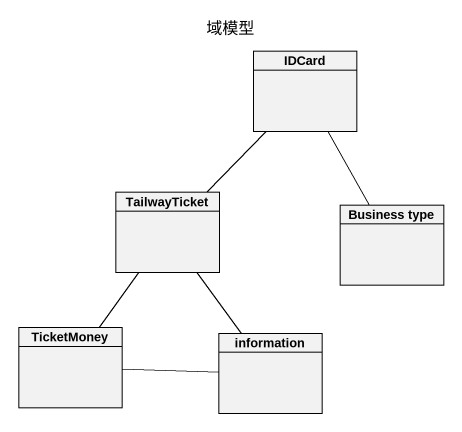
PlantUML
@startuml
title 域模型
hide circle
hide empty members
class IDCard
class TailwayTicket
class "Business type" as Business_type
class TicketMoney
class information
IDCard -- TailwayTicket
IDCard -- Business_type
TailwayTicket -- TicketMoney
TailwayTicket -- information
information -left- TicketMoney
@enduml
